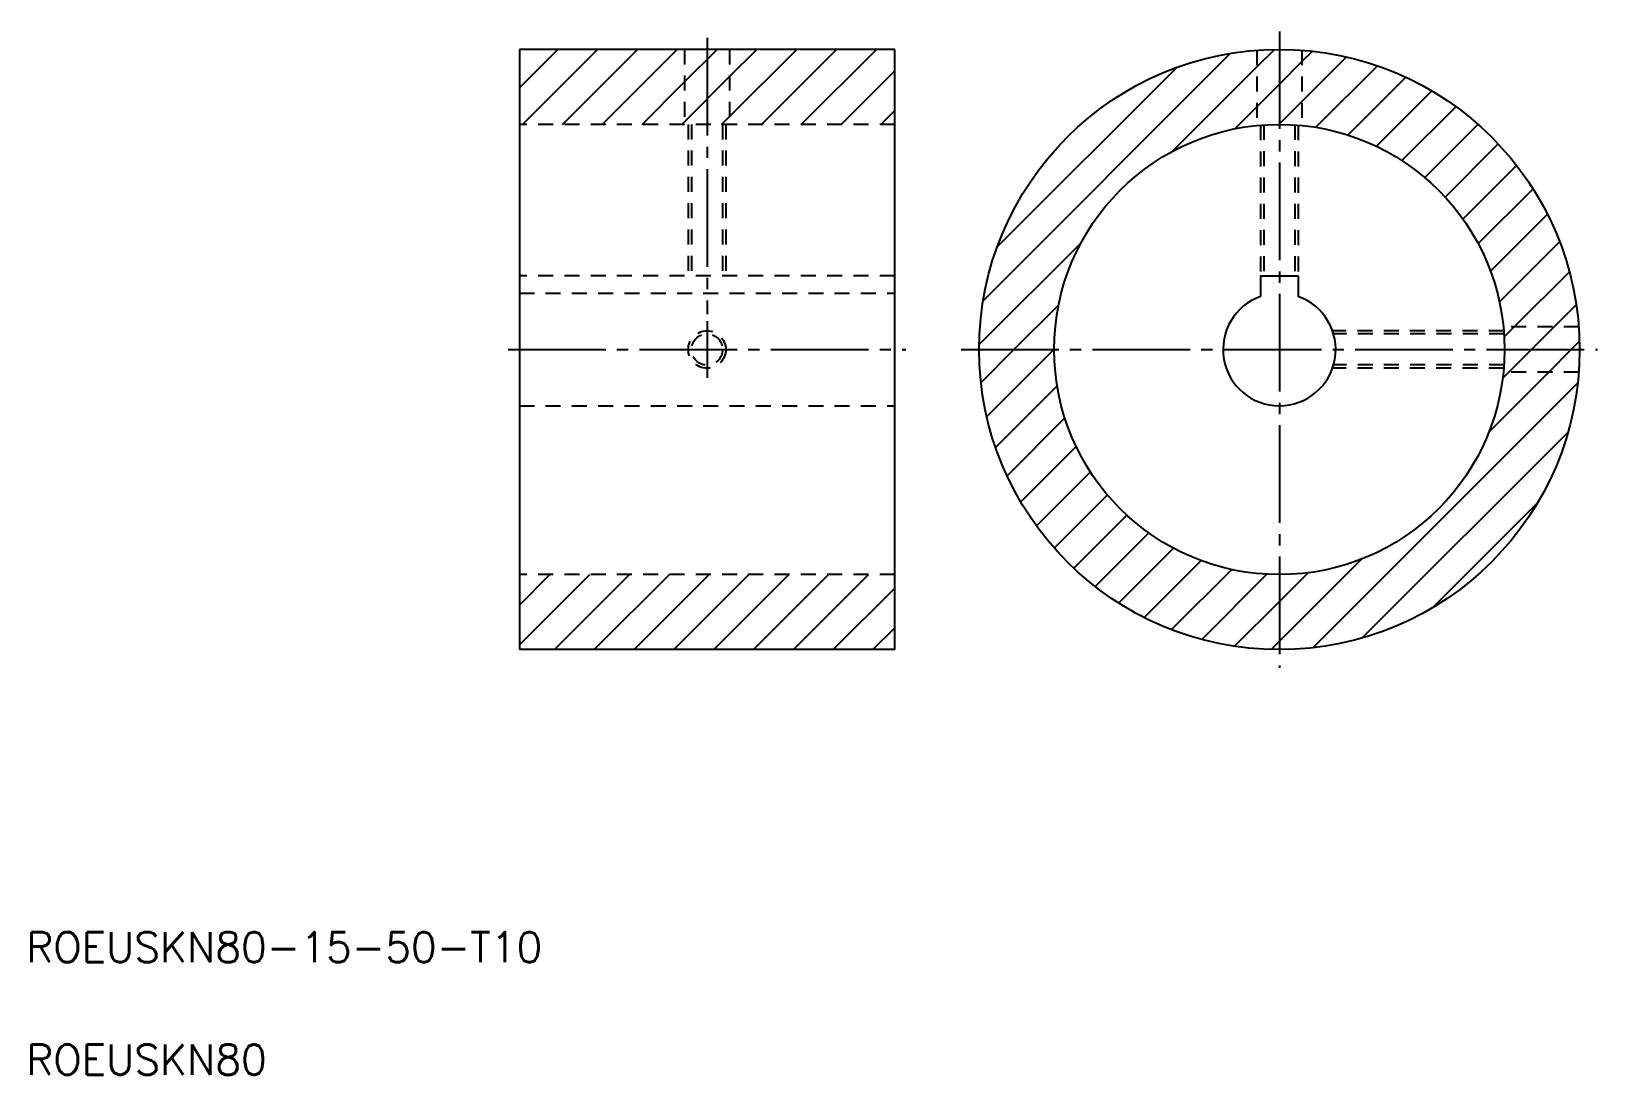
# Model space of a CAD drawing. Extents: x 6 to 215, y 120 to 259.
import ezdxf

# ---------------------------------------------------------------- set-up
doc = ezdxf.new("R2010")
doc.units = 0
doc.linetypes.add('CENTER', pattern=[17.5, 13, -1.5, 1.5, -1.5])
doc.linetypes.add('DASHED', pattern=[3.5, 2, -1.5])
doc.layers.get('0').update_dxf_attribs({"linetype": 'CONTINUOUS'})
doc.layers.add('CENTER', color=1, linetype='CENTER')
doc.styles.get("Standard").update_dxf_attribs({"font": 'txt.shx', "bigfont": '@extfont2.shx'})

# ---------------------------------------------------------------- blocks, each defined once
blk = doc.blocks.new('*X15')
at = {"color": 0, "linetype": 'CONTINUOUS'}
for p, q in [((71.43, 251.75), (76.56, 256.87)), ((71.86, 246.87), (81.86, 256.87)), ((77.17, 246.87), (87.17, 256.87)), ((82.47, 246.87), (92.47, 256.87)), ((93.43, 252.53), (97.77, 256.87)), ((99.43, 247.93), (108.38, 256.87)), ((99.43, 253.23), (103.08, 256.87)), ((103.68, 246.87), (113.68, 256.87)), ((108.99, 246.87), (118.99, 256.87)), ((87.77, 246.87), (93.43, 252.53)), ((93.43, 247.23), (99.43, 253.23)), ((114.29, 246.87), (121.43, 254.02)), ((119.59, 246.87), (121.43, 248.71)), ((93.08, 246.87), (93.43, 247.23)), ((98.38, 246.87), (99.43, 247.93)), ((71.43, 177.5), (80.81, 186.87)), ((71.43, 182.8), (75.5, 186.87)), ((76.11, 176.87), (86.11, 186.87)), ((81.41, 176.87), (91.41, 186.87)), ((86.72, 176.87), (96.72, 186.87)), ((92.02, 176.87), (102.02, 186.87)), ((97.32, 176.87), (107.32, 186.87)), ((102.63, 176.87), (112.63, 186.87)), ((107.93, 176.87), (117.93, 186.87)), ((113.23, 176.87), (121.43, 185.07)), ((118.54, 176.87), (121.43, 179.77))]:
    blk.add_line(p, q, dxfattribs=at)
blk = doc.blocks.new('*X16')
at = {"color": 0, "linetype": 'CONTINUOUS'}
for p, q in [((169.68, 254.54), (172.01, 256.87)), ((133.22, 223.37), (166.19, 256.34)), ((172.68, 252.23), (175.68, 255.23)), ((175.68, 255.23), (177.08, 256.63)), ((175.68, 249.93), (181.62, 255.86)), ((177.54, 246.48), (185.74, 254.68)), ((135.1, 230.56), (159, 254.46)), ((158.4, 243.26), (169.68, 254.54)), ((181.81, 245.45), (189.52, 253.16)), ((169.68, 249.23), (172.68, 252.23)), ((185.61, 243.95), (193, 251.33)), ((166.73, 246.28), (169.68, 249.23)), ((172.68, 246.93), (175.68, 249.93)), ((189.01, 242.04), (196.2, 249.23)), ((172.63, 246.87), (172.68, 246.93)), ((192.05, 239.78), (199.14, 246.87)), ((194.76, 237.19), (201.84, 244.26)), ((197.13, 234.26), (204.28, 241.4)), ((199.16, 230.98), (206.47, 238.29)), ((200.81, 227.32), (208.39, 234.91)), ((132.69, 217.54), (146.3, 231.15)), ((202.01, 223.22), (210.02, 231.23)), ((203.96, 219.87), (211.32, 227.23)), ((137.32, 216.87), (143.28, 222.83)), ((209.27, 219.87), (212.24, 222.84)), ((202.64, 218.55), (203.96, 219.87)), ((206.27, 216.87), (209.27, 219.87)), ((211.57, 216.87), (212.67, 217.97)), ((132.93, 212.48), (137.32, 216.87)), ((133.69, 207.94), (142.63, 216.87)), ((142.63, 216.87), (142.68, 216.93)), ((203.27, 213.87), (206.27, 216.87)), ((208.57, 213.87), (211.57, 216.87)), ((200.61, 205.91), (208.57, 213.87)), ((202.44, 213.05), (203.27, 213.87)), ((134.87, 203.82), (143.08, 212.02)), ((177.12, 177.12), (212.44, 212.44)), ((136.4, 200.04), (144.11, 207.75)), ((183.73, 178.43), (211.13, 205.82)), ((138.22, 196.56), (145.61, 203.95)), ((140.33, 193.36), (147.51, 200.55)), ((142.68, 190.41), (149.77, 197.5)), ((193.06, 182.45), (207.11, 196.5)), ((145.29, 187.72), (152.37, 194.8)), ((148.15, 185.28), (155.3, 192.42)), ((151.27, 183.09), (158.58, 190.4)), ((154.65, 181.17), (162.24, 188.75)), ((172.68, 177.99), (183.64, 188.95)), ((158.33, 179.54), (166.34, 187.55)), ((162.33, 178.24), (171.01, 186.92)), ((172.68, 183.29), (176.51, 187.12)), ((166.71, 177.32), (172.68, 183.29)), ((171.58, 176.89), (172.68, 177.99))]:
    blk.add_line(p, q, dxfattribs=at)

msp = doc.modelspace()

# ---------------------------------------------------------------- linework, layer by layer
at = {"color": 7, "linetype": 'CONTINUOUS'}
for p, q in [((71.43, 256.87), (71.43, 176.87)), ((121.43, 256.87), (71.43, 256.87)), ((121.43, 176.87), (121.43, 256.87)), ((170.18, 226.67), (175.18, 226.67)), ((170.18, 226.67), (170.18, 223.94)), ((175.18, 226.67), (175.18, 223.94)), ((121.43, 176.87), (71.43, 176.87))]:
    msp.add_line(p, q, dxfattribs=at)
at = {"color": 3, "linetype": 'DASHED'}
for p, q in [((93.43, 256.87), (93.43, 246.87)), ((99.43, 256.87), (99.43, 246.87)), ((169.68, 256.76), (169.68, 246.72)), ((175.68, 256.76), (175.68, 246.72)), ((121.43, 246.87), (71.43, 246.87)), ((93.93, 246.87), (93.93, 226.67)), ((94.37, 246.87), (94.37, 226.67)), ((98.5, 246.87), (98.5, 226.67)), ((98.93, 246.87), (98.93, 226.67)), ((170.18, 246.77), (170.18, 226.67)), ((170.62, 246.8), (170.62, 226.67)), ((174.75, 246.8), (174.75, 226.67)), ((175.18, 246.77), (175.18, 226.67)), ((121.43, 226.67), (71.43, 226.67)), ((71.43, 224.37), (121.43, 224.37)), ((202.58, 219.37), (179.76, 219.37)), ((212.57, 219.87), (202.53, 219.87)), ((202.61, 218.94), (179.89, 218.94)), ((202.58, 214.37), (179.76, 214.37)), ((202.61, 214.81), (179.89, 214.81)), ((212.57, 213.87), (202.53, 213.87)), ((71.43, 209.37), (121.43, 209.37)), ((121.43, 186.87), (71.43, 186.87))]:
    msp.add_line(p, q, dxfattribs=at)
msp.add_line((71.43, 216.87), (71.43, 216.87))
at = {"color": 7, "linetype": 'CONTINUOUS'}
for radius in [40, 30]:
    msp.add_circle((172.68, 216.87), radius, dxfattribs=at)
at = {"color": 3, "linetype": 'DASHED'}
for radius in [2.5, 2.07]:
    msp.add_circle((96.43, 216.87), radius, dxfattribs=at)
at = {"color": 7, "linetype": 'CONTINUOUS'}
msp.add_arc((172.68, 216.87), 7.5, 109.4712, 70.5288, dxfattribs=at)
at = {"layer": 'CENTER', "color": 1, "linetype": 'CENTER'}
for p, q in [((172.68, 259.27), (172.68, 174.47)), ((96.43, 258.4), (96.43, 221.58)), ((96.43, 220.65), (96.43, 213.09)), ((69.93, 216.87), (122.93, 216.87)), ((130.28, 216.87), (215.08, 216.87))]:
    msp.add_line(p, q, dxfattribs=at)

# ---------------------------------------------------------------- block references
at = {"color": 3, "linetype": 'CONTINUOUS'}
for name in ['*X15', '*X16']:
    msp.add_blockref(name, (0, 0), dxfattribs=at)

# ---------------------------------------------------------------- texts
at = {"color": 7, "linetype": 'CONTINUOUS'}
for s, p in [('ROEUSKN80-15-50-T10', (5.73, 135.23)), ('ROEUSKN80', (5.73, 120.23))]:
    msp.add_text(s, height=4, dxfattribs=at).set_placement(p)

doc.saveas('drawing.dxf')
